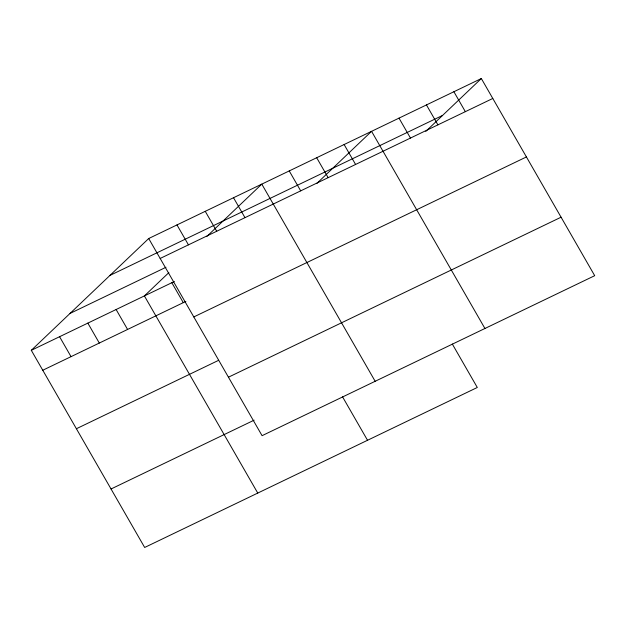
<?xml version="1.0" encoding="UTF-8"?>
<svg xmlns="http://www.w3.org/2000/svg" width="626" height="626" viewBox="0 0 626 626"><rect width="100%" height="100%" fill="white"/><g stroke="black" fill="none" stroke-linecap="round" stroke-linejoin="round"><path stroke-width="0.94" d="M452.316 344.034L477.294 387.478L144.669 547.468L31.3 350.31L148.706 238.522L481.331 78.532L594.7 275.69L262.075 435.68L148.706 238.522M168.864 272.615L144.395 295.918L257.763 493.077M206.948 236.354L261.793 184.122L375.17 381.281M316.709 183.551L371.562 131.327L484.931 328.486M425.774 131.421L481.331 78.532M109.965 275.409L442.582 115.419M160.17 258.452L492.795 98.462M70.042 313.423L166 267.263M31.3 350.31L174.404 281.481M42.764 370.248L185.867 301.411M193.802 316.936L526.419 156.946M76.395 428.732L218.638 360.31M228.451 377.196L561.068 217.206M111.045 488.984L254.148 420.156M453.889 91.725L465.353 111.663M426.447 104.925L437.91 124.864M399.005 118.126L410.468 138.064M344.12 144.528L355.584 164.458M316.678 157.721L328.141 177.659M289.235 170.921L300.699 190.86M233.521 197.722L244.985 217.66M342.547 396.829L367.532 440.281M205.25 211.322L216.713 231.252M176.978 224.922L188.442 244.852M171.829 282.717L183.293 302.648M116.115 309.51L127.579 329.448M87.843 323.11L99.307 343.048M59.572 336.71L71.035 356.648"/></g></svg>
